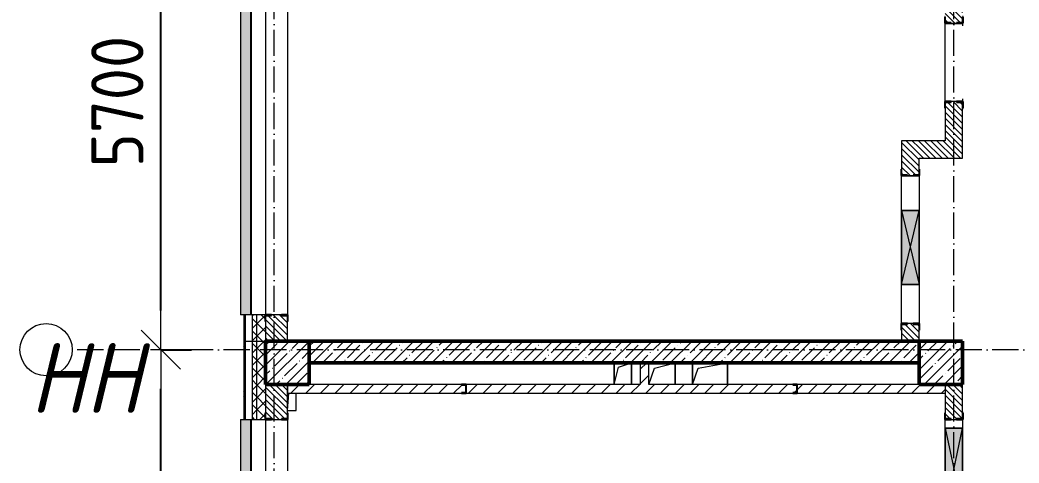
# Model space of a CAD drawing. Header units: millimetres. Extents: x 2294 to 908349, y -83289 to 219220.
# Drawn here: x 160315 to 171781, y 72304 to 77394 of the extents above; entities that cross this region are included whole.
import ezdxf

# ---------------------------------------------------------------- set-up
doc = ezdxf.new("R2010")
doc.units = ezdxf.units.MM
doc.linetypes.add('50_200_ШТРИХ_1Т_ш5_п1_п1_', pattern=[700, 500, -100, 0, -100])
for name, color, linetype, lineweight in [('A-____-____-DIMS', 7, 'Continuous', 9), ('A-DETL-GENF-OTLN', 7, 'Continuous', 9), ('A-FLOR-____-OTLN', 7, 'Continuous', 9), ('A-GENM-____-MCUT', 7, 'Continuous', 25), ('A-GENM-____-OTLN', 7, 'Continuous', 9), ('A-GENM-____-OTLN-1', 7, 'Continuous', 25), ('A-GLAZ-____-OTLN', 7, 'Continuous', 9), ('A-WALL-____-MCUT', 7, 'Continuous', 13), ('A-WALL-____-MCUT-1', 7, 'Continuous', 9), ('A-WALL-____-MCUT-2', 7, 'Continuous', 50), ('A-WALL-____-OTLN', 7, 'Continuous', 9), ('A-WALL-____-PATT-1', 7, 'Continuous', 9), ('A-WALL-FNSH-MCUT-1', 7, 'Continuous', 9), ('I-WALL-____-OTLN', 7, 'Continuous', 9), ('S-COLS-____-MCUT', 7, 'Continuous', 50), ('S-COLS-____-OTLN', 7, 'Continuous', 9), ('S-GRID-____-IDEN', 7, 'Continuous', 9), ('S-GRID-____-OTLN-1', 7, '50_200_ШТРИХ_1Т_ш5_п1_п1_', 9)]:
    doc.layers.add(name, color=color, linetype=linetype, lineweight=lineweight)
doc.layers.add('A-GLAZ-____-OTLN-1', color=7, linetype='Continuous', lineweight=9, true_color=0xc0c0c0)
doc.styles.add('ISOCPEUR_I_9', font='isocpeui.ttf', dxfattribs={"width": 0.9, "height": 250})
doc.styles.add('СПДС', font='isocpeur.ttf', dxfattribs={"width": 0.9})
doc.dimstyles.new('Размера А3', dxfattribs={"dimtxt": 800, "dimasz": 450, "dimexe": 350, "dimexo": 100, "dimgap": 200, "dimtad": 1, "dimdec": 0, "dimrnd": 10, "dimzin": 0, "dimdsep": 46, "dimtxsty": 'СПДС', "dimblk": 'ARROWHEAD_6', "dimcen": 1, "dimclrd": 5, "dimclre": 5, "dimclrt": 5, "dimazin": 0, "dimtfac": 1, "dimtdec": 0, "dimtmove": 2, "dimatfit": 3, "dimfxl": 1, "dimtolj": 1, "dimtzin": 0, "dimarcsym": 0})
pattern_1 = [(135, (165583.507, 6025.276), (-35.35534, -35.35534), [])]
pattern_2 = [(45, (165583.51, 6025.28), (-84.85281, 84.85281), [])]
pattern_3 = [(45, (165583.51, 6025.28), (-70.71068, 70.71068), []), (135, (165583.51, 6025.28), (-70.71068, -70.71068), [])]
pattern_4 = [(45, (165583.51, 6025.28), (-85.53659, 85.53659), []), (45, (165640.53, 6025.28), (-85.53659, 85.53659), [])]

# ---------------------------------------------------------------- blocks, each defined once
blk = doc.blocks.new('Ось сетки - Круг_Ø6_00__ISO-2_5_0_9K_-25732049-АР1_План отверстий 3 этажа в осях 1-64_Ю-ЯЯ')
at = {"layer": 'S-GRID-____-IDEN'}
blk.add_circle((0, 0), 3, dxfattribs=at)
blk = doc.blocks.new('ARROWHEAD_6')
at = {"color": 0, "linetype": 'Continuous'}
for p, q in [((-0.5, -0.5), (0.5, 0.5)), ((0, 0), (-1, 0))]:
    blk.add_line(p, q, dxfattribs=at)
blk = doc.blocks.new('*D2745')
at = {"layer": 'A-____-____-DIMS', "color": 0, "lineweight": -2, "transparency": 16777216}
for p, q in [((161926, 73606), (162282, 73606)), ((161932, 69556), (161932, 73156)), ((161926, 69106), (162282, 69106))]:
    blk.add_line(p, q, dxfattribs=at)
at = {"layer": 'Defpoints', "color": 0, "transparency": 16777216}
for p in [(161826, 73606), (161932, 73606), (161826, 69106)]:
    blk.add_point(p, dxfattribs=at)
at = {"layer": 'A-____-____-DIMS', "color": 0, "lineweight": -2, "transparency": 16777216, "xscale": 450, "yscale": 450, "zscale": 450}
for p, rotation in [((161932, 73606), 90), ((161932, 69106), 270)]:
    blk.add_blockref('ARROWHEAD_6', p, dxfattribs=dict(at, rotation=rotation))
at = {"layer": 'A-____-____-DIMS', "color": 0, "transparency": 16777216, "insert": (161432, 71356), "char_height": 600, "attachment_point": 5, "rotation": 90, "style": 'СПДС'}
blk.add_mtext('\\A1;4500', dxfattribs=at)
blk = doc.blocks.new('*D2746')
at = {"layer": 'A-____-____-DIMS', "color": 0, "lineweight": -2, "transparency": 16777216}
for p, q in [((161926, 79306), (162282, 79306)), ((161932, 74056), (161932, 78856)), ((161926, 73606), (162282, 73606))]:
    blk.add_line(p, q, dxfattribs=at)
at = {"layer": 'Defpoints', "color": 0, "transparency": 16777216}
for p in [(161826, 79306), (161932, 79306), (161826, 73606)]:
    blk.add_point(p, dxfattribs=at)
at = {"layer": 'A-____-____-DIMS', "color": 0, "lineweight": -2, "transparency": 16777216, "xscale": 450, "yscale": 450, "zscale": 450}
for p, rotation in [((161932, 79306), 90), ((161932, 73606), 270)]:
    blk.add_blockref('ARROWHEAD_6', p, dxfattribs=dict(at, rotation=rotation))
at = {"layer": 'A-____-____-DIMS', "color": 0, "transparency": 16777216, "insert": (161432, 76456), "char_height": 600, "attachment_point": 5, "rotation": 90, "style": 'СПДС'}
blk.add_mtext('\\A1;5700', dxfattribs=at)
blk = doc.blocks.new('BSC_Колонна _Прямоугольная - 500х500-V23-АР1_План отверстий 3 этажа в осях 1-64_Ю-ЯЯ')
at = {"layer": 'S-COLS-____-OTLN'}
h = blk.add_hatch(dxfattribs=at)
h.set_pattern_fill('FP_30', color=256, style=0, pattern_type=2)
h.set_pattern_definition([(45, (2200, -67431.04), (-114.04925, 114.04925), []), (45, (2314.05, -67431.04), (-114.04925, 114.04925), [201.613, -40.323, 3.353, -36.97])])
h.paths.add_polyline_path([(-250, -250), (250, -250), (250, 250), (-250, 250)], flags=0)
at = {"layer": 'S-COLS-____-MCUT'}
for p, q in [((250, 250), (-250, 250)), ((-250, 250), (-250, -250)), ((250, -250), (250, 250)), ((-250, -250), (250, -250))]:
    blk.add_line(p, q, dxfattribs=at)
blk = doc.blocks.new('BSC_Колонна _Прямоугольная - 500х500-V24-АР1_План отверстий 3 этажа в осях 1-64_Ю-ЯЯ')
at = {"layer": 'S-COLS-____-OTLN'}
h = blk.add_hatch(dxfattribs=at)
h.set_pattern_fill('FP_31', color=256, style=0, pattern_type=2)
h.set_pattern_definition([(45, (-5300, -67431.04), (-114.04925, 114.04925), []), (45, (-5185.95, -67431.04), (-114.04925, 114.04925), [201.613, -40.323, 3.353, -36.97])])
h.paths.add_polyline_path([(-250, -250), (250, -250), (250, 250), (-250, 250)], flags=0)
at = {"layer": 'S-COLS-____-MCUT'}
for p, q in [((250, 250), (-250, 250)), ((-250, 250), (-250, -250)), ((250, -250), (250, 250)), ((-250, -250), (250, -250))]:
    blk.add_line(p, q, dxfattribs=at)
blk = doc.blocks.new('Фахверк_СКБ_Уголок - 250_2700-27497298-АР1_План отверстий 3 этажа в осях 1-64_Ю-ЯЯ')
at = {"layer": 'A-GENM-____-MCUT'}
for p, q in [((200, 181), (125, 181)), ((125, 181), (125, 106)), ((131, 106), (131, 175)), ((131, 175), (200, 175)), ((200, 175), (200, 181)), ((125, 106), (131, 106)), ((131, -6), (125, -6)), ((125, -6), (125, -81)), ((125, -81), (200, -81)), ((131, -75), (131, -6)), ((200, -75), (131, -75)), ((200, -81), (200, -75))]:
    blk.add_line(p, q, dxfattribs=at)
blk = doc.blocks.new('Фахверк_СКБ_Уголок - 200_3960-28268576-АР1_План отверстий 3 этажа в осях 1-64_Ю-ЯЯ')
at = {"layer": 'A-GENM-____-MCUT'}
for p, q in [((200, 156), (125, 156)), ((125, 156), (125, 81)), ((131, 81), (131, 150)), ((131, 150), (200, 150)), ((200, 150), (200, 156)), ((125, 81), (131, 81)), ((131, 19), (125, 19)), ((125, 19), (125, -56)), ((131, -50), (131, 19)), ((125, -56), (200, -56)), ((200, -50), (131, -50)), ((200, -56), (200, -50))]:
    blk.add_line(p, q, dxfattribs=at)
blk = doc.blocks.new('Фахверк_СКБ_Уголок - 200_3960_зеркало-28268689-АР1_План отверстий 3 этажа в осях 1-64_Ю-ЯЯ')
at = {"layer": 'A-GENM-____-MCUT'}
for p, q in [((200, 156), (125, 156)), ((125, 156), (125, 81)), ((131, 81), (131, 150)), ((131, 150), (200, 150)), ((200, 150), (200, 156)), ((125, 81), (131, 81)), ((131, 19), (125, 19)), ((125, 19), (125, -56)), ((131, -50), (131, 19)), ((125, -56), (200, -56)), ((200, -50), (131, -50)), ((200, -56), (200, -50))]:
    blk.add_line(p, q, dxfattribs=at)
blk = doc.blocks.new('154_Стойка_СКБ_Уголок - СМ-2480_200-28346303-АР1_План отверстий 3 этажа в осях 1-64_Ю-ЯЯ')
at = {"layer": 'A-GENM-____-MCUT'}
for p, q in [((125, 156), (125, 81)), ((200, 156), (125, 156)), ((131, 81), (131, 150)), ((131, 150), (200, 150)), ((200, 150), (200, 156)), ((125, 81), (131, 81)), ((131, 19), (125, 19)), ((125, 19), (125, -56)), ((131, -50), (131, 19)), ((125, -56), (200, -56)), ((200, -50), (131, -50)), ((200, -56), (200, -50))]:
    blk.add_line(p, q, dxfattribs=at)
blk = doc.blocks.new('Стойка_Влож_Полоса боковая - Полоса-V164-АР1_План отверстий 3 этажа в осях 1-64_Ю-ЯЯ')
at = {"layer": 'A-GENM-____-OTLN'}
for p, q in [((-5, 60), (0, 60)), ((-5, -60), (-5, 60)), ((0, 31), (0, -31)), ((0, -60), (-5, -60))]:
    blk.add_line(p, q, dxfattribs=at)
blk = doc.blocks.new('154_Фахверк_СКБ_Швеллер - Тип_100_3960-28515445-АР1_План отверстий 3 этажа в осях 1-64_Ю-ЯЯ')
at = {"layer": 'A-GENM-____-MCUT'}
for p, q in [((175, 50), (125, 50)), ((125, 50), (125, -50)), ((128, 47), (175, 47)), ((128, -47), (128, 47)), ((175, 47), (175, 50)), ((125, -50), (175, -50)), ((175, -47), (128, -47)), ((175, -50), (175, -47))]:
    blk.add_line(p, q, dxfattribs=at)
blk = doc.blocks.new('AR_Отверстие прямоугольное _в плите_ - AR_Отверстие прямоугольное _в плите_-30510814-АР1_План отверстий 3 этажа в осях 1-64_Ю-ЯЯ')
at = {"layer": 'A-GENM-____-OTLN'}
for p, q in [((-50, -150), (-32, 50)), ((50, -150), (50, 50)), ((-50, -150), (50, -150))]:
    blk.add_line(p, q, dxfattribs=at)
blk = doc.blocks.new('AR_Отверстие прямоугольное _в плите_ - AR_Отверстие прямоугольное _в плите_-V196-АР1_План отверстий 3 этажа в осях 1-64_Ю-ЯЯ')
at = {"layer": 'A-GENM-____-OTLN'}
for p, q in [((-100, 125), (-100, -125)), ((-50, 75), (100, 125)), ((100, -125), (100, 125)), ((-100, -125), (-50, 75))]:
    blk.add_line(p, q, dxfattribs=at)
blk = doc.blocks.new('AR_Отверстие прямоугольное _в плите_ - AR_Отверстие прямоугольное _в плите_-30459858-АР1_План отверстий 3 этажа в осях 1-64_Ю-ЯЯ')
at = {"layer": 'A-GENM-____-OTLN'}
for p, q in [((-200, 125), (-200, -125)), ((-137, 63), (200, 125)), ((200, -125), (200, 125)), ((-200, -125), (-137, 63))]:
    blk.add_line(p, q, dxfattribs=at)
blk = doc.blocks.new('AR_Отверстие прямоугольное _в плите_ - AR_Отверстие прямоугольное _в плите_-30552572-АР1_План отверстий 3 этажа в осях 1-64_Ю-ЯЯ')
at = {"layer": 'A-GENM-____-OTLN'}
for p, q in [((-88, 63), (150, 125)), ((150, -125), (150, 125)), ((-150, -125), (-88, 63))]:
    blk.add_line(p, q, dxfattribs=at)
blk = doc.blocks.new('Отлив_СКБ - Отлив витража_120_НВФ-31886035-АР1_План отверстий 3 этажа в осях 1-64_Ю-ЯЯ')
at = {"layer": 'A-GLAZ-____-OTLN-1'}
for points in [[(4800, 2), (4800, 120), (0, 120), (0, 2), (1409, 2)], [(4800, 0), (4800, 2), (0, 2), (0, 0), (1409, 0)]]:
    blk.add_hatch(color=256, dxfattribs=at).paths.add_polyline_path(points, flags=0)
at = {"layer": 'A-GLAZ-____-OTLN'}
for p, q in [((0, 83), (0, 120)), ((4800, 120), (0, 120)), ((4800, 120), (4800, 83)), ((0, 2), (4800, 2)), ((4800, 0), (0, 0))]:
    blk.add_line(p, q, dxfattribs=at)
blk = doc.blocks.new('Отлив_СКБ - Отлив витража_120_НВФ-31885689-АР1_План отверстий 3 этажа в осях 1-64_Ю-ЯЯ')
at = {"layer": 'A-GLAZ-____-OTLN-1'}
for points in [[(1800, 2), (1800, 120), (0, 120), (0, 2), (737, 2)], [(1800, 0), (1800, 2), (0, 2), (0, 0), (737, 0)]]:
    blk.add_hatch(color=256, dxfattribs=at).paths.add_polyline_path(points, flags=0)
at = {"layer": 'A-GLAZ-____-OTLN'}
for p, q in [((0, 83), (0, 120)), ((1800, 120), (0, 120)), ((1800, 120), (1800, 83)), ((0, 2), (1800, 2)), ((1800, 0), (0, 0))]:
    blk.add_line(p, q, dxfattribs=at)
blk = doc.blocks.new('AR_Отверстие прямоугольное _в стене_ - AR_Отверстие прямоугольное _в стене__ОВ-36911224-АР1_План отверстий 3 этажа в осях 1-64_Ю-ЯЯ')
at = {"layer": 'A-GLAZ-____-OTLN'}
blk.add_hatch(color=256, dxfattribs=at).paths.add_polyline_path([(-475, -100), (475, -100), (475, 100), (-475, 100)], flags=0)
at = {"layer": 'A-DETL-GENF-OTLN'}
for p, q in [((-475, -100), (-475, 100)), ((-475, 100), (475, 100)), ((475, 100), (-475, -100)), ((-475, 100), (475, -100)), ((475, 100), (-475, 100)), ((-475, 100), (-475, -100)), ((475, 100), (475, -100)), ((475, -100), (475, 100)), ((475, -100), (-475, -100)), ((-475, -100), (475, -100))]:
    blk.add_line(p, q, dxfattribs=at)
blk = doc.blocks.new('AR_Отверстие прямоугольное _в стене_ - AR_Отверстие прямоугольное _в стене__ОВ-36910185-АР1_План отверстий 3 этажа в осях 1-64_Ю-ЯЯ')
at = {"layer": 'A-GLAZ-____-OTLN'}
blk.add_hatch(color=256, dxfattribs=at).paths.add_polyline_path([(-425, -100), (425, -100), (425, 100), (-425, 100)], flags=0)
at = {"layer": 'A-DETL-GENF-OTLN'}
for p, q in [((-425, -100), (-425, 100)), ((-425, 100), (425, 100)), ((425, 100), (-425, -100)), ((-425, 100), (425, -100)), ((425, 100), (-425, 100)), ((-425, 100), (-425, -100)), ((425, 100), (425, -100)), ((425, -100), (425, 100)), ((425, -100), (-425, -100)), ((-425, -100), (425, -100))]:
    blk.add_line(p, q, dxfattribs=at)
blk = doc.blocks.new('3floor')
at = {"layer": 'A-WALL-____-PATT-1'}
h = blk.add_hatch(dxfattribs=at)
h.set_pattern_fill('FP_4', color=256, style=0, pattern_type=2)
h.set_pattern_definition(pattern_3)
h.paths.add_polyline_path([(163034, 73706), (163034, 74006), (162984, 74006), (162984, 73706)], flags=0)
h.paths.add_polyline_path([(162984, 78806), (163034, 78806), (163034, 79056), (162984, 79056)], flags=0)
h = blk.add_hatch(dxfattribs=at)
h.set_pattern_fill('FP_4', color=256, style=0, pattern_type=2)
h.set_pattern_definition(pattern_3)
h.paths.add_polyline_path([(163128, 73706), (163134, 73706), (163134, 73931), (163128, 73931), (163128, 74006), (163034, 74006), (163034, 73706)], flags=0)
h.paths.add_polyline_path([(163128, 78806), (163128, 78881), (163134, 78881), (163134, 79056), (163034, 79056), (163034, 78806)], flags=0)
h = blk.add_hatch(dxfattribs=at)
h.set_pattern_fill('FP_9', color=256, style=0, pattern_type=2)
h.set_pattern_definition(pattern_1)
h.paths.add_polyline_path([(163134, 73706), (163384, 73706), (163384, 74000), (163315, 74000), (163315, 74006), (163203, 74006), (163203, 74000), (163134, 74000), (163134, 73931)], flags=0)
h.paths.add_polyline_path([(163203, 78806), (163315, 78806), (163315, 78812), (163384, 78812), (163384, 79056), (163134, 79056), (163134, 78812), (163203, 78812)], flags=0)
h = blk.add_hatch(dxfattribs=at)
h.set_pattern_fill('FP_9', color=256, style=0, pattern_type=2)
h.set_pattern_definition(pattern_1)
h.paths.add_polyline_path([(171134, 76006), (171134, 76450), (171065, 76450), (171065, 76456), (171003, 76456), (171003, 76450), (170934, 76450), (170934, 76006)], flags=0)
h.paths.add_polyline_path([(171065, 77356), (171065, 77362), (171134, 77362), (171134, 79056), (170934, 79056), (170934, 77362), (171003, 77362), (171003, 77356)], flags=0)
h = blk.add_hatch(dxfattribs=at)
h.set_pattern_fill('FP_6', color=256, style=0, pattern_type=2)
h.set_pattern_definition(pattern_4)
h.paths.add_polyline_path([(162904, 73876), (162904, 74006), (162884, 74006), (162884, 73876)], flags=0)
h.paths.add_polyline_path([(162884, 78806), (162904, 78806), (162904, 78886), (162884, 78886)], flags=0)
h = blk.add_hatch(dxfattribs=at)
h.set_pattern_fill('FP_9', color=256, style=0, pattern_type=2)
h.set_pattern_definition(pattern_1)
h.paths.add_polyline_path([(170434, 73706), (170634, 73706), (170634, 73900), (170565, 73900), (170565, 73906), (170503, 73906), (170503, 73900), (170434, 73900), (170434, 73831)], flags=0)
h.paths.add_polyline_path([(170565, 75606), (170565, 75612), (170634, 75612), (170634, 76006), (170434, 76006), (170434, 75612), (170503, 75612), (170503, 75606)], flags=0)
h = blk.add_hatch(dxfattribs=at)
h.set_pattern_fill('FP_9', color=256, style=0, pattern_type=2)
h.set_pattern_definition(pattern_1)
h.paths.add_polyline_path([(170634, 75806), (171134, 75806), (171134, 76006), (170634, 76006)], flags=0)
h = blk.add_hatch(dxfattribs=at)
h.set_pattern_fill('FP_6', color=256, style=0, pattern_type=2)
h.set_pattern_definition(pattern_4)
h.paths.add_polyline_path([(162884, 60956), (162904, 60956), (162904, 62206), (162884, 62206), (162884, 61634)], flags=0)
h.paths.add_polyline_path([(162884, 64006), (162904, 64006), (162904, 65206), (162884, 65206), (162884, 64863)], flags=0)
h.paths.add_polyline_path([(162904, 67006), (162904, 68056), (162884, 68056), (162884, 67006)], flags=0)
h.paths.add_polyline_path([(162904, 69856), (162904, 71006), (162884, 71006), (162884, 69856)], flags=0)
h.paths.add_polyline_path([(162884, 72806), (162904, 72806), (162904, 73876), (162884, 73876), (162884, 72936)], flags=0)
h = blk.add_hatch(dxfattribs=at)
h.set_pattern_fill('FP_4', color=256, style=0, pattern_type=2)
h.set_pattern_definition(pattern_3)
h.paths.add_polyline_path([(162984, 61056), (163034, 61056), (163034, 62206), (162984, 62206), (162984, 61634)], flags=0)
h.paths.add_polyline_path([(162984, 64006), (163034, 64006), (163034, 65206), (162984, 65206), (162984, 64863)], flags=0)
h.paths.add_polyline_path([(162984, 67006), (163034, 67006), (163034, 68056), (162984, 68056)], flags=0)
h.paths.add_polyline_path([(163034, 69856), (163034, 71006), (162984, 71006), (162984, 69856)], flags=0)
h.paths.add_polyline_path([(162984, 72806), (163034, 72806), (163034, 73706), (162984, 73706), (162984, 72936)], flags=0)
h = blk.add_hatch(dxfattribs=at)
h.set_pattern_fill('FP_4', color=256, style=0, pattern_type=2)
h.set_pattern_definition(pattern_3)
h.paths.add_polyline_path([(163034, 61106), (163134, 61106), (163134, 62131), (163128, 62131), (163128, 62206), (163034, 62206), (163034, 61634)], flags=0)
h.paths.add_polyline_path([(163128, 64006), (163128, 64081), (163134, 64081), (163134, 65206), (163034, 65206), (163034, 64006)], flags=0)
h.paths.add_polyline_path([(163034, 67006), (163128, 67006), (163128, 67081), (163134, 67081), (163134, 68056), (163034, 68056), (163034, 67081)], flags=0)
h.paths.add_polyline_path([(163128, 69856), (163128, 69931), (163134, 69931), (163134, 70931), (163128, 70931), (163128, 71006), (163034, 71006), (163034, 69856)], flags=0)
h.paths.add_polyline_path([(163128, 72806), (163128, 72881), (163134, 72881), (163134, 73706), (163034, 73706), (163034, 72806)], flags=0)
h = blk.add_hatch(dxfattribs=at)
h.set_pattern_fill('FP_12', color=256, style=0, pattern_type=2)
h.set_pattern_definition([(45, (165583.5, 6025.28), (-114.04925, 114.04925), []), (45, (165697.56, 6025.28), (-114.04925, 114.04925), [201.612, -40.322, 3.353, -36.97])])
h.paths.add_polyline_path([(170634, 73456), (170634, 73706), (163634, 73706), (163634, 73456), (169104, 73456)], flags=0)
h = blk.add_hatch(dxfattribs=at)
h.set_pattern_fill('FP_7', color=256, style=0, pattern_type=2)
h.set_pattern_definition(pattern_2)
h.paths.add_polyline_path([(167534, 73206), (167534, 73456), (167434, 73456), (167434, 73206)], flags=0)
h = blk.add_hatch(dxfattribs=at)
h.set_pattern_fill('FP_9', color=256, style=0, pattern_type=2)
h.set_pattern_definition(pattern_1)
h.paths.add_polyline_path([(163203, 69856), (163315, 69856), (163315, 69862), (163384, 69862), (163384, 71000), (163315, 71000), (163315, 71006), (163203, 71006), (163203, 71000), (163134, 71000), (163134, 69862), (163203, 69862)], flags=0)
h.paths.add_polyline_path([(163203, 72806), (163315, 72806), (163315, 72812), (163384, 72812), (163384, 73206), (163134, 73206), (163134, 72812), (163203, 72812)], flags=0)
h = blk.add_hatch(dxfattribs=at)
h.set_pattern_fill('FP_7', color=256, style=0, pattern_type=2)
h.set_pattern_definition(pattern_2)
h.paths.add_polyline_path([(163802, 73106), (165384, 73106), (165384, 73109), (165431, 73109), (165431, 73203), (165384, 73203), (165384, 73206), (163384, 73206), (163384, 73106)], flags=0)
h.paths.add_polyline_path([(170934, 73106), (170934, 73206), (169234, 73206), (169234, 73106), (170872, 73106)], flags=0)
h.paths.add_polyline_path([(169184, 73106), (169184, 73109), (169231, 73109), (169231, 73203), (169184, 73203), (169184, 73206), (165434, 73206), (165434, 73106), (169104, 73106)], flags=0)
h = blk.add_hatch(dxfattribs=at)
h.set_pattern_fill('FP_9', color=256, style=0, pattern_type=2)
h.set_pattern_definition(pattern_1)
h.paths.add_polyline_path([(171134, 68056), (171134, 71100), (171065, 71100), (171065, 71106), (171003, 71106), (171003, 71100), (170934, 71100), (170934, 68056)], flags=0)
h.paths.add_polyline_path([(171065, 72806), (171065, 72812), (171134, 72812), (171134, 73206), (170934, 73206), (170934, 72812), (171003, 72812), (171003, 72806)], flags=0)
at = {"layer": 'A-FLOR-____-OTLN'}
for p, q in [((167134, 73206), (167134, 73456)), ((167334, 73456), (167334, 73206)), ((167834, 73456), (167834, 73206)), ((168034, 73206), (168034, 73456)), ((168434, 73456), (168434, 73206))]:
    blk.add_line(p, q, dxfattribs=at)
at = {"layer": 'A-WALL-____-MCUT'}
for p, q in [((170934, 76381), (170934, 76006)), ((171134, 75806), (171134, 76381)), ((170434, 76006), (170434, 75681)), ((170934, 76006), (170434, 76006)), ((170634, 75681), (170634, 75806)), ((170634, 75806), (171134, 75806)), ((163128, 74006), (162904, 74006)), ((162904, 73876), (162904, 74006)), ((162904, 72806), (162904, 74006)), ((163315, 74006), (163203, 74006)), ((163384, 73706), (163384, 73931)), ((170565, 73906), (170503, 73906)), ((170434, 73831), (170434, 73706)), ((170634, 73706), (170634, 73831)), ((162904, 73706), (163134, 73706)), ((163384, 72881), (163384, 73206)), ((170934, 73206), (170934, 72881)), ((171134, 72881), (171134, 73206)), ((162904, 72806), (163128, 72806)), ((163203, 72806), (163315, 72806)), ((171003, 72806), (171065, 72806))]:
    blk.add_line(p, q, dxfattribs=at)
at = {"layer": 'A-WALL-____-MCUT-1'}
for p, q in [((162984, 72806), (162984, 74006)), ((163034, 72806), (163034, 74006)), ((163134, 73931), (163134, 73706)), ((163134, 73206), (163134, 72881))]:
    blk.add_line(p, q, dxfattribs=at)
at = {"layer": 'A-WALL-____-MCUT-2'}
for p, q in [((170634, 73706), (163634, 73706)), ((163634, 73456), (170634, 73456))]:
    blk.add_line(p, q, dxfattribs=at)
at = {"layer": 'A-WALL-____-OTLN'}
for p, q in [((163134, 78806), (163134, 74006)), ((163384, 78806), (163384, 74006)), ((163134, 72806), (163134, 71006)), ((163384, 72806), (163384, 71006))]:
    blk.add_line(p, q, dxfattribs=at)
at = {"layer": 'A-WALL-FNSH-MCUT-1'}
for p, q in [((162884, 74006), (162884, 73876)), ((162904, 74006), (162884, 74006)), ((162884, 73876), (162884, 72806)), ((167434, 73456), (167434, 73206)), ((167534, 73206), (167534, 73456)), ((163384, 73206), (163384, 73106)), ((165384, 73206), (163634, 73206)), ((167434, 73206), (165434, 73206)), ((169184, 73206), (167534, 73206)), ((170634, 73206), (169234, 73206)), ((163384, 73106), (165384, 73106)), ((165434, 73106), (169184, 73106)), ((169234, 73106), (170934, 73106)), ((162884, 72806), (162904, 72806))]:
    blk.add_line(p, q, dxfattribs=at)
at = {"layer": 'I-WALL-____-OTLN'}
for p, q in [((170934, 76456), (170934, 77356)), ((171134, 77356), (171134, 77326)), ((171134, 76486), (171134, 76456)), ((170434, 75206), (170434, 75606)), ((170634, 75606), (170634, 75206)), ((170434, 73906), (170434, 74356)), ((170634, 74356), (170634, 73906)), ((170934, 72706), (170934, 72806)), ((171134, 72806), (171134, 72706))]:
    blk.add_line(p, q, dxfattribs=at)
at = {"layer": 'A-GENM-____-OTLN'}
for p, rotation in [((171034, 77356), 89.99999999999993), ((171034, 76456), 269.9999999999999), ((170534, 75606), 89.99999999999991)]:
    blk.add_blockref('Стойка_Влож_Полоса боковая - Полоса-V164-АР1_План отверстий 3 этажа в осях 1-64_Ю-ЯЯ', p, dxfattribs=dict(at, rotation=rotation))
for name, p in [('AR_Отверстие прямоугольное _в плите_ - AR_Отверстие прямоугольное _в плите_-V196-АР1_План отверстий 3 этажа в осях 1-64_Ю-ЯЯ', (167234, 73331)), ('AR_Отверстие прямоугольное _в плите_ - AR_Отверстие прямоугольное _в плите_-30552572-АР1_План отверстий 3 этажа в осях 1-64_Ю-ЯЯ', (167684, 73331)), ('AR_Отверстие прямоугольное _в плите_ - AR_Отверстие прямоугольное _в плите_-30459858-АР1_План отверстий 3 этажа в осях 1-64_Ю-ЯЯ', (168234, 73331)), ('AR_Отверстие прямоугольное _в плите_ - AR_Отверстие прямоугольное _в плите_-30510814-АР1_План отверстий 3 этажа в осях 1-64_Ю-ЯЯ', (163434, 73056))]:
    blk.add_blockref(name, p, dxfattribs=at)
at = {"layer": 'A-GENM-____-OTLN-1'}
for name, p, rotation in [('154_Стойка_СКБ_Уголок - СМ-2480_200-28346303-АР1_План отверстий 3 этажа в осях 1-64_Ю-ЯЯ', (171084, 77231), 89.99999999999991), ('154_Стойка_СКБ_Уголок - СМ-2480_200-28346303-АР1_План отверстий 3 этажа в осях 1-64_Ю-ЯЯ', (170984, 76581), 269.9999999999999), ('154_Стойка_СКБ_Уголок - СМ-2480_200-28346303-АР1_План отверстий 3 этажа в осях 1-64_Ю-ЯЯ', (170584, 75481), 89.99999999999991), ('Фахверк_СКБ_Уголок - 250_2700-27497298-АР1_План отверстий 3 этажа в осях 1-64_Ю-ЯЯ', (163209, 74131), 269.9999999999999), ('Фахверк_СКБ_Уголок - 200_3960_зеркало-28268689-АР1_План отверстий 3 этажа в осях 1-64_Ю-ЯЯ', (170484, 74031), 269.9999999999999), ('154_Фахверк_СКБ_Швеллер - Тип_100_3960-28515445-АР1_План отверстий 3 этажа в осях 1-64_Ю-ЯЯ', (165559, 73156), 180), ('154_Фахверк_СКБ_Швеллер - Тип_100_3960-28515445-АР1_План отверстий 3 этажа в осях 1-64_Ю-ЯЯ', (169359, 73156), 180), ('Фахверк_СКБ_Уголок - 250_2700-27497298-АР1_План отверстий 3 этажа в осях 1-64_Ю-ЯЯ', (163309, 72681), 89.99999999999991), ('Фахверк_СКБ_Уголок - 200_3960-28268576-АР1_План отверстий 3 этажа в осях 1-64_Ю-ЯЯ', (171084, 72681), 89.99999999999991)]:
    blk.add_blockref(name, p, dxfattribs=dict(at, rotation=rotation))
at = {"layer": 'A-GLAZ-____-OTLN'}
for name, p, rotation in [('Отлив_СКБ - Отлив витража_120_НВФ-31886035-АР1_План отверстий 3 этажа в осях 1-64_Ю-ЯЯ', (162967, 74006), 90), ('AR_Отверстие прямоугольное _в стене_ - AR_Отверстие прямоугольное _в стене__ОВ-36910185-АР1_План отверстий 3 этажа в осях 1-64_Ю-ЯЯ', (170534, 74781), 89.99999999999991), ('Отлив_СКБ - Отлив витража_120_НВФ-31885689-АР1_План отверстий 3 этажа в осях 1-64_Ю-ЯЯ', (162967, 71006), 90), ('AR_Отверстие прямоугольное _в стене_ - AR_Отверстие прямоугольное _в стене__ОВ-36911224-АР1_План отверстий 3 этажа в осях 1-64_Ю-ЯЯ', (171034, 72231), 89.99999999999991)]:
    blk.add_blockref(name, p, dxfattribs=dict(at, rotation=rotation))
at = {"layer": 'S-COLS-____-OTLN'}
for name, p in [('BSC_Колонна _Прямоугольная - 500х500-V23-АР1_План отверстий 3 этажа в осях 1-64_Ю-ЯЯ', (163384, 73456)), ('BSC_Колонна _Прямоугольная - 500х500-V24-АР1_План отверстий 3 этажа в осях 1-64_Ю-ЯЯ', (170884, 73456))]:
    blk.add_blockref(name, p, dxfattribs=at)
blk = doc.blocks.new('3osi')
at = {"layer": 'S-GRID-____-OTLN-1', "color": 251, "ltscale": 0.6, "true_color": 0x636466}
for p, q in [((163233.5, 58916.9), (163233.5, 96918.1)), ((171033.5, 58916.9), (171033.5, 96918.1)), ((269657.9, 73606.3), (160914.7, 73606.3))]:
    blk.add_line(p, q, dxfattribs=at)
at = {"layer": 'S-GRID-____-IDEN', "xscale": 99.99999999999993, "yscale": 99.99999999999993, "zscale": 99.99999999999993, "rotation": 89.9999999999998}
blk.add_blockref('Ось сетки - Круг_Ø6_00__ISO-2_5_0_9K_-25732049-АР1_План отверстий 3 этажа в осях 1-64_Ю-ЯЯ', (160614.7, 73606.3), dxfattribs=at)
at = {"layer": 'S-GRID-____-IDEN', "insert": (160429.7, 73682.4), "char_height": 800, "width": 447.342, "attachment_point": 1, "style": 'ISOCPEUR_I_9'}
blk.add_mtext('НН', dxfattribs=at)
at = {"layer": 'A-____-____-DIMS'}
for base, p1, p2, picture, middle in [((161932.1, 79306.3), (161826, 73606.3), (161826, 79306.3), '*D2746', (161432.1, 76456.3)), ((161932.1, 73606.3), (161826, 69106.3), (161826, 73606.3), '*D2745', (161432.1, 71356.3))]:
    dim = blk.add_linear_dim(base=base, p1=p1, p2=p2, angle=90, dimstyle='Размера А3', override={"dimtxt": 600, "dimclrd": 0, "dimclre": 0, "dimclrt": 0}, dxfattribs=at)
    dim.commit()
    dim.dimension.update_dxf_attribs({"geometry": picture, "text_midpoint": middle})

msp = doc.modelspace()

# ---------------------------------------------------------------- block references
for name in ['3osi', '3floor']:
    msp.add_blockref(name, (0, 0))

doc.saveas('drawing.dxf')
